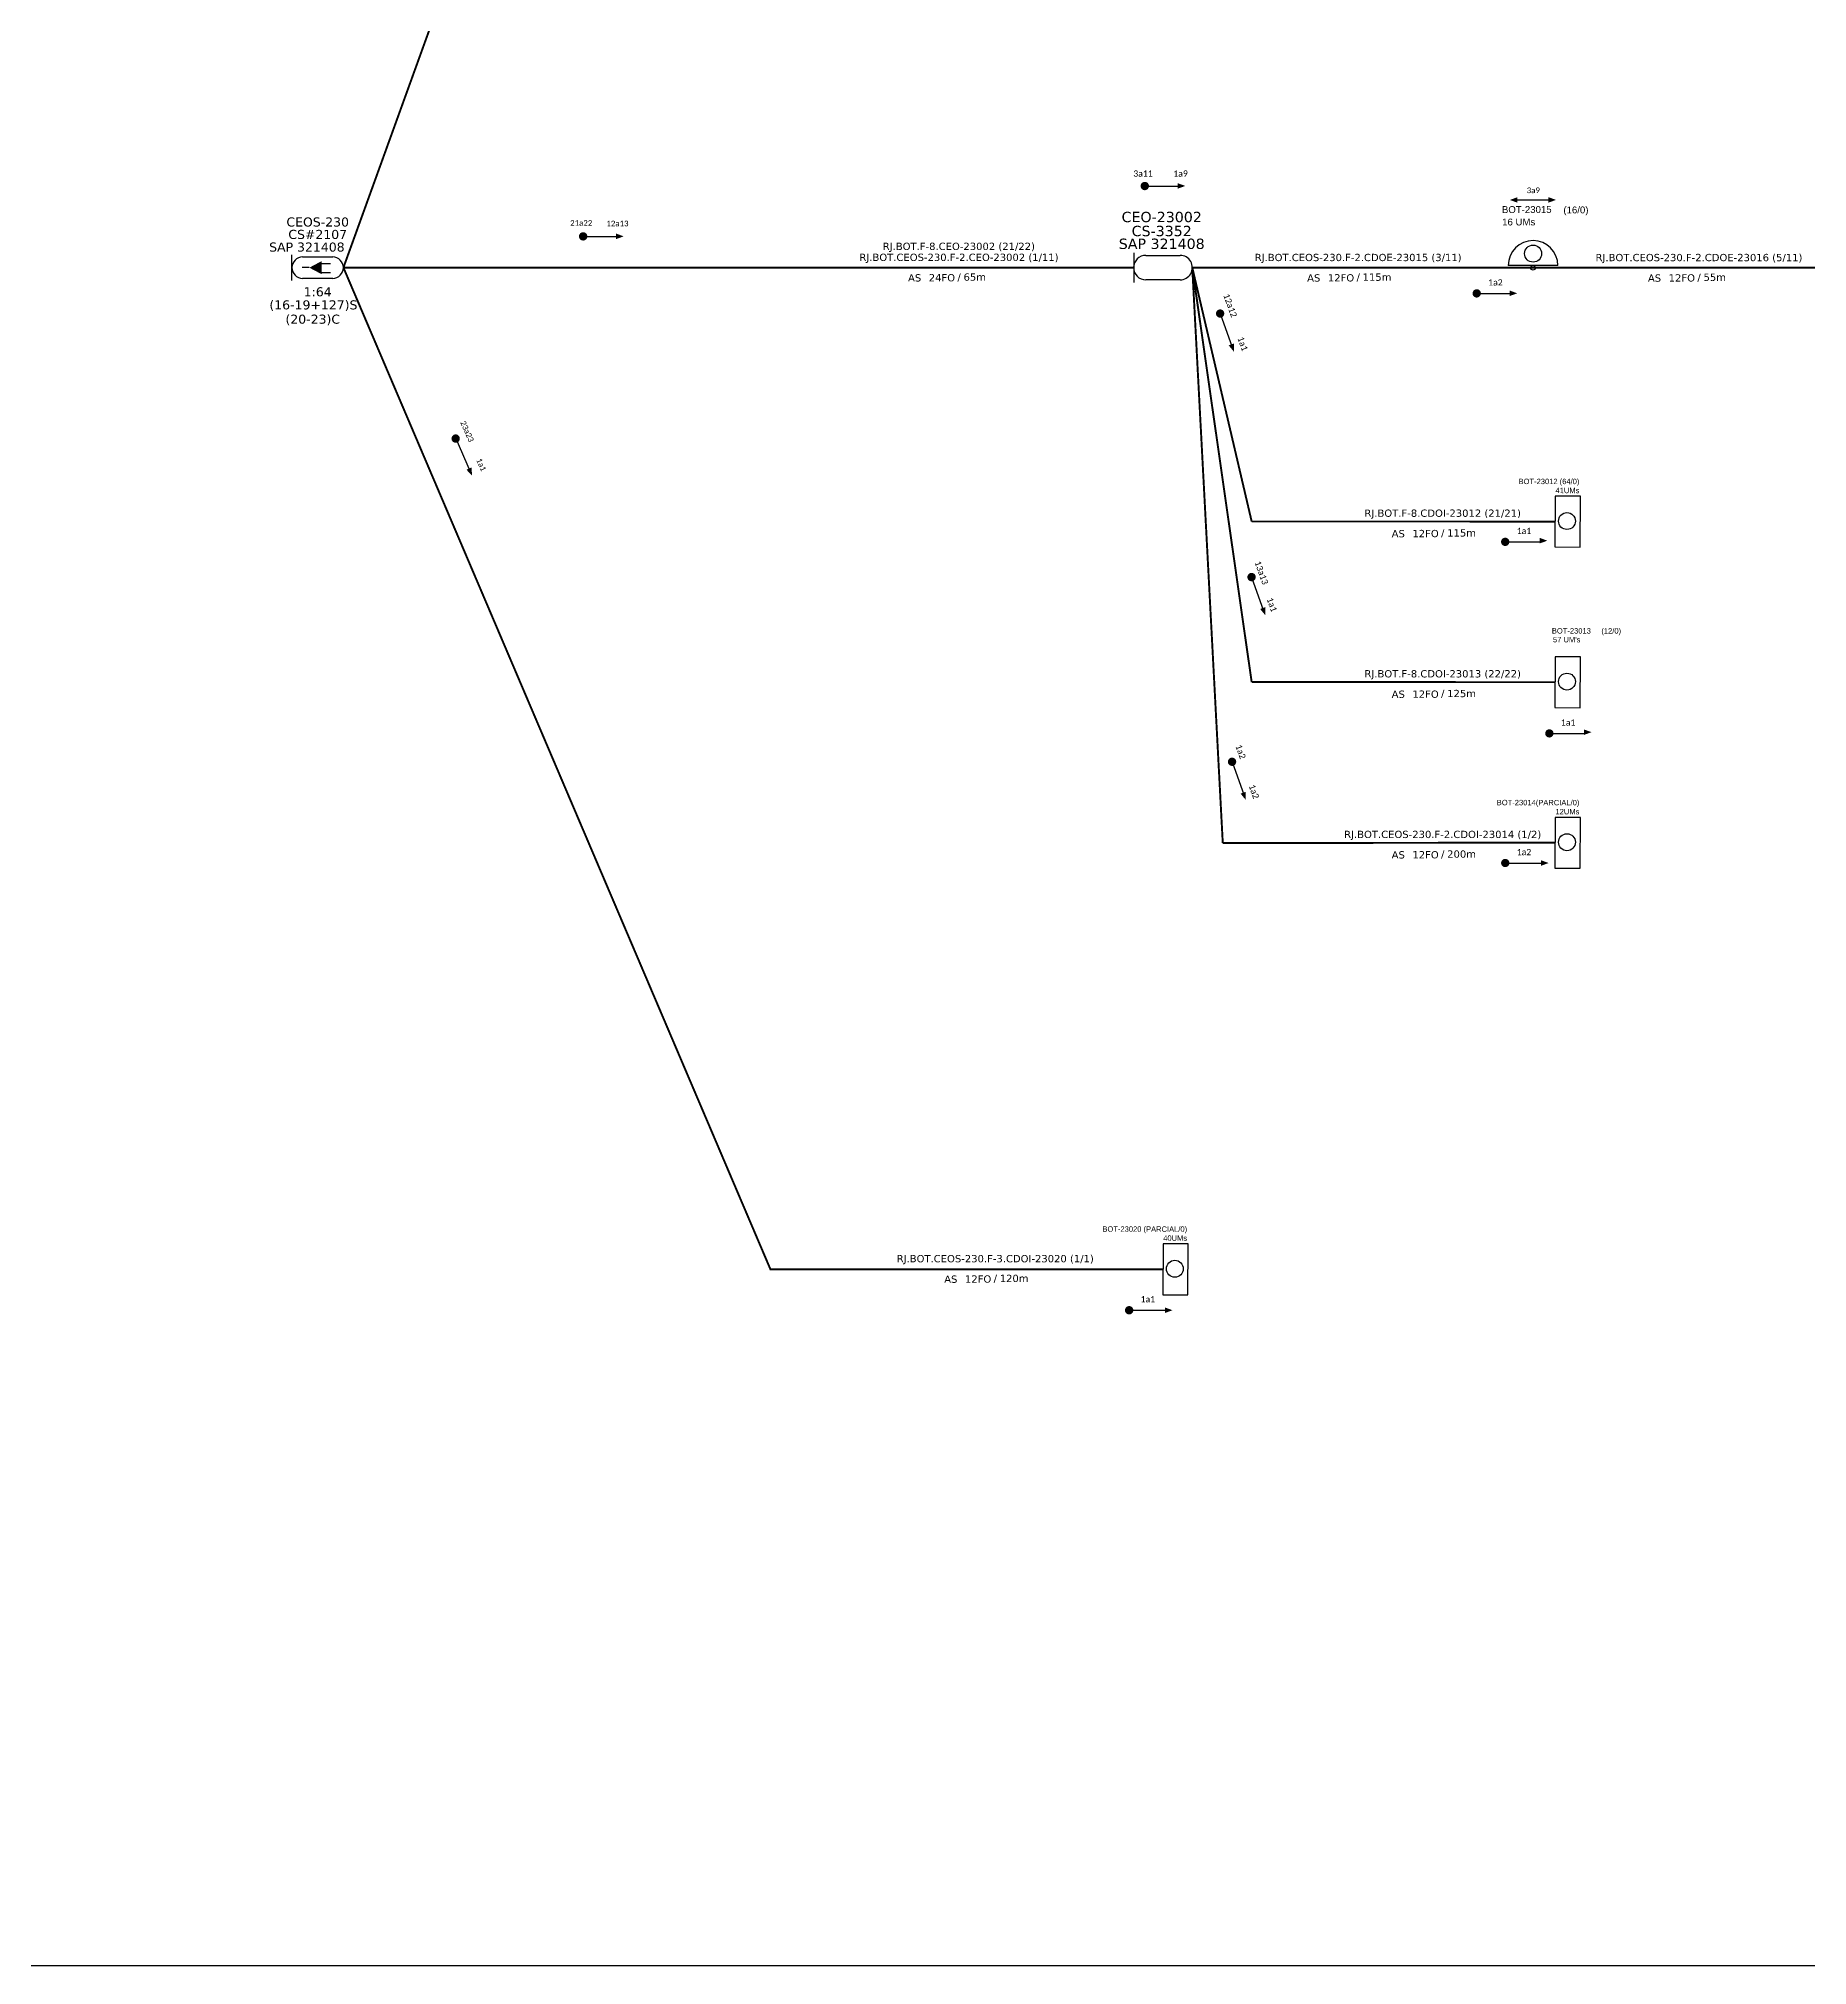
# Model space of a CAD drawing. Header units: metres. Extents: x -553 to 1164, y 1114 to 1708.
# Drawn here: x -132.5 to 112.4, y 1114.4 to 1381.1 of the extents above; entities that cross this region are included whole.
import ezdxf
from ezdxf.enums import TextEntityAlignment as Align

# ---------------------------------------------------------------- set-up
doc = ezdxf.new("R2010")
doc.units = ezdxf.units.M
for name, color, linetype, lineweight in [("20.0-LEGENDA DOS CDO'S", 1, 'Continuous', 0), ('20.2-CDO_POSTE', 1, 'Continuous', 5), ('40.1-ETIQUETAS', 1, 'Continuous', 20)]:
    doc.layers.add(name, color=color, linetype=linetype, lineweight=lineweight)
for name, color, linetype in [('20.4-CEOS', 1, 'Continuous'), ('20.5-CEO', 1, 'Continuous'), ('CAP a instalar', 1, 'Continuous'), ('Meio Fio', 7, 'Continuous'), ('SETA', 7, 'Continuous'), ('UNIFILAR', 7, 'Continuous')]:
    doc.layers.add(name, color=color, linetype=linetype)
doc.styles.add('ARIAL', font='arial.ttf')
doc.styles.add('siredit', font='verdana.ttf')
doc.styles.get("Standard").update_dxf_attribs({"font": 'arial.ttf'})
doc.linetypes.add('FENCELINE1', pattern='A,0.25,-0.1,[133,ltypeshp.shx,S=0.1,R=0,X=-0.1,Y=0],-0.1,1', length=1.45)

# ---------------------------------------------------------------- blocks, each defined once
blk = doc.blocks.new('CEOS_RP_CT_DRT')
at = {"layer": '20.4-CEOS', "color": 0}
for p, q in [((-4.54, 1.19), (-1.19, 1.19)), ((-1.19, -1.19), (-4.54, -1.19))]:
    blk.add_line(p, q, dxfattribs=at)
for points in [[(-5.73, -1.43), (-5.73, 1.44)], [(-3.79, 0), (-4.59, 0)], [(-2.47, 0.48), (-1.45, 0.48)], [(-2.47, -0.52), (-1.45, -0.52)]]:
    blk.add_lwpolyline(points, dxfattribs=at)
blk.add_lwpolyline([(-3.79, 0, 0, 1.47, 0), (-2.41, 0, 1.47, 1.47, 0)], format="xyseb", dxfattribs=at)
for centre, start, end in [((-4.54, 0), 90, 270), ((-1.19, 0), 270, 90)]:
    blk.add_arc(centre, 1.19, start, end, dxfattribs=at)
at = {"layer": '20.4-CEOS', "color": 7, "style": 'siredit'}
for tag, p in [('Nº_DA_CEOS', (-2.86, 5.6)), ('LOCAL', (-2.86, 4.24)), ('SAP', (-2.86, 2.78)), ('RACIO_SPLITAGEM', (-2.86, -1.88)), ('FIBRAS_SPLITTER', (-2.86, -3.58)), ('RESERVA_FINAIS', (-2.86, -6.39)), ('FIBRAS_TOP_C', (-2.86, -5.08))]:
    blk.add_attdef(tag, text='', height=1.01, dxfattribs=at).set_placement(p, align=Align.TOP_CENTER)
blk = doc.blocks.new('CEO_CT_DRT')
at = {"layer": '20.5-CEO', "color": 0}
for p, q in [((-1.56, 1.26), (1.8, 1.26)), ((1.8, -1.13), (-1.56, -1.13))]:
    blk.add_line(p, q, dxfattribs=at)
blk.add_lwpolyline([(-2.75, 1.51), (-2.75, -1.38)], dxfattribs=at)
for centre, start, end in [((-1.56, 0.07), 90, 270), ((1.8, 0.07), 270, 90)]:
    blk.add_arc(centre, 1.2, start, end, dxfattribs=at)
at = {"layer": '20.5-CEO', "color": 7, "style": 'siredit'}
for tag, p in [('CEO_Nº', (0.12, 5.61)), ('LOCAL', (0.12, 4.23)), ('SAP', (0.12, 2.97)), ('FIBRAS_RESERVA', (0.12, -1.94))]:
    blk.add_attdef(tag, text='', height=1.01, dxfattribs=at).set_placement(p, align=Align.TOP_CENTER)
blk = doc.blocks.new('ETIQUETA_RS5F')
at = {"layer": '40.1-ETIQUETAS', "color": 0, "style": 'siredit'}
blk.add_text('/', height=1.5, dxfattribs=at).set_placement((1.55, -1.95), align=Align.MIDDLE_RIGHT)
for tag, p in [('ETIQUETA_R_PRIMARIA', (1.18, 4.1)), ('ETIQUETA_R_SECUNDARIA', (1.18, 2.1)), ('F_ATIVAS/F_MORTAS', (1.11, -4.24))]:
    blk.add_attdef(tag, text='', height=1.5, dxfattribs=at).set_placement(p, align=Align.MIDDLE_CENTER)
for tag, p in [('TIPO_CABO', (-6.62, -2.12)), ('CAP_CABO', (0.37, -2.09))]:
    blk.add_attdef(tag, text='', height=1.5, dxfattribs=at).set_placement(p, align=Align.MIDDLE_RIGHT)
blk.add_attdef('METROS', text='', height=1.5, dxfattribs=at).set_placement((2.11, -1.95), align=Align.MIDDLE_LEFT)
for tag, p in [('FUSÃO_1', (0.82, -8.39)), ('FUSÃO_2', (0.82, -10.6)), ('FUSÃO_3', (0.82, -12.93)), ('FUSÃO_4', (0.82, -15.14)), ('FUSÃO_5', (0.82, -17.16))]:
    blk.add_attdef(tag, text='', height=1.5, dxfattribs=at).set_placement(p, align=Align.CENTER)
blk = doc.blocks.new('SAN')
at = {"layer": 'SETA'}
blk.add_lwpolyline([(-2.58, 0), (6.02, 0)], dxfattribs=at)
for points in [[(-2.1, -0.66), (-3.93, 0), (-2.1, 0.67)], [(5.33, 0.68), (7.16, 0.01), (5.33, -0.65)]]:
    blk.add_solid(points, dxfattribs=at)
blk = doc.blocks.new('CDOE-TEXTO PADRÃO')
at = {"layer": "20.0-LEGENDA DOS CDO'S", "color": 0, "style": 'ARIAL'}
for tag, p in [('CDO_N', (0.49, 7.39)), ('CORDOALHA', (0.5, 4.33)), ('SAP', (0.51, 1.67)), ('SPLITER_1', (0.59, -0.91)), ('SPLITER_2', (0.6, -3.55)), ('(XX-XX_F)S', (0.54, -8.29)), ('(XX-XX_L)S', (0.55, -10.83)), ('UMS', (0.55, -13.15))]:
    blk.add_attdef(tag, p, '', height=1.7, rotation=0.118, dxfattribs=at)
blk.add_attdef('FIBRAS_UTILIZADAS', text='', height=1.7, rotation=0.118, dxfattribs=at).set_placement((19.77, 7.43), align=Align.CENTER)

msp = doc.modelspace()

# ---------------------------------------------------------------- linework, layer by layer
at = {"color": 7}
msp.add_line((77.81, 1349.67), (70.96, 1349.67), dxfattribs=at)
for points in [[(-552.97, 1114.37), (288.03, 1114.37), (288.03, 1708.37), (-552.97, 1708.37)], [(77.42, 1310.7), (80.91, 1310.68), (80.95, 1317.72), (77.46, 1317.74)]]:
    msp.add_lwpolyline(points, close=True, dxfattribs=at)
at = {"const_width": 0.576}
for points in [[(20.36, 1360.66, 1), (20.94, 1360.66, 1)], [(-57.38, 1353.69, 1), (-56.8, 1353.69, 1)], [(66.3, 1345.8, 1), (66.88, 1345.8, 1)], [(30.98, 1343.28, 1), (31.17, 1342.74, 1)], [(-74.85, 1325.97, 1), (-74.62, 1325.44, 1)], [(70.25, 1311.41, 1), (70.82, 1311.41, 1)], [(32.63, 1281.24, 1), (32.82, 1280.7, 1)], [(70.25, 1266.96, 1), (70.82, 1266.96, 1)], [(18.19, 1205.06, 1), (18.77, 1205.06, 1)]]:
    msp.add_lwpolyline(points, format="xyb", close=True, dxfattribs=at)
at = {"color": 7, "const_width": 0.576}
for points in [[(35.33, 1306.81, 1), (35.52, 1306.26, 1)], [(76.36, 1284.9, 1), (76.93, 1284.9, 1)]]:
    msp.add_lwpolyline(points, format="xyb", close=True, dxfattribs=at)
at = {"color": 1}
msp.add_lwpolyline([(77.42, 1288.47), (80.91, 1288.45), (80.95, 1295.49), (77.46, 1295.51)], close=True, dxfattribs=at)
at = {"color": 252}
msp.add_lwpolyline([(77.42, 1266.25), (80.91, 1266.23), (80.95, 1273.26), (77.46, 1273.28)], close=True, dxfattribs=at)
at = {"color": 7, "linetype": 'Continuous'}
msp.add_lwpolyline([(23.14, 1207.21), (26.62, 1207.19), (26.66, 1214.23), (23.18, 1214.25)], close=True, dxfattribs=at)
at = {"color": 7}
for centre, radius in [((74.39, 1351.3), 1.18), ((74.39, 1349.35), 0.317)]:
    msp.add_circle(centre, radius, dxfattribs=at)
msp.add_arc((74.39, 1349.67), 3.43, 0, 180, dxfattribs=at)
at = {"layer": 'CAP a instalar', "color": 7, "linetype": 'FENCELINE1', "ltscale": 7, "const_width": 0.269}
for points in [[(-90.27, 1349.37), (-31.17, 1512.86)], [(-90.27, 1349.37), (19.1, 1349.37)], [(27.22, 1349.37), (35.44, 1314.23)], [(27.22, 1349.37), (74.39, 1349.35)], [(74.39, 1349.35), (121.52, 1349.34)], [(35.44, 1314.23), (77.44, 1314.22)]]:
    msp.add_lwpolyline(points, dxfattribs=at)
at = {"layer": 'CAP a instalar', "color": 7, "linetype": 'Continuous', "ltscale": 7, "const_width": 0.269}
for points in [[(-90.27, 1349.37), (-31.17, 1210.73), (-25.82, 1210.74)], [(-25.82, 1210.74), (23.16, 1210.73)]]:
    msp.add_lwpolyline(points, dxfattribs=at)
at = {"layer": 'CAP a instalar', "color": 1, "linetype": 'FENCELINE1', "ltscale": 7, "const_width": 0.269}
for points in [[(27.22, 1349.37), (35.44, 1292)], [(35.44, 1292), (77.44, 1291.99)]]:
    msp.add_lwpolyline(points, dxfattribs=at)
at = {"layer": 'CAP a instalar', "color": 252, "linetype": 'FENCELINE1', "ltscale": 7, "const_width": 0.269}
for points in [[(27.22, 1349.37), (31.44, 1269.73)], [(31.44, 1269.73), (77.44, 1269.77)]]:
    msp.add_lwpolyline(points, dxfattribs=at)
at = {"layer": 'Meio Fio', "color": 7}
msp.add_circle((79.08, 1314.29), 1.17, dxfattribs=at)
at = {"layer": 'Meio Fio', "color": 1}
msp.add_circle((79.08, 1292.06), 1.17, dxfattribs=at)
at = {"layer": 'Meio Fio', "color": 252}
msp.add_circle((79.08, 1269.83), 1.17, dxfattribs=at)
at = {"layer": 'Meio Fio', "color": 7, "linetype": 'Continuous'}
msp.add_circle((24.8, 1210.8), 1.17, dxfattribs=at)
at = {"layer": 'SETA'}
for points in [[(20.65, 1360.66), (25.6, 1360.66)], [(-57.09, 1353.69), (-52.14, 1353.69)], [(66.59, 1345.8), (71.54, 1345.8)], [(31.08, 1343.01), (32.75, 1338.35)], [(-74.73, 1325.7), (-72.73, 1321.17)], [(70.54, 1311.41), (75.49, 1311.41)], [(32.72, 1280.97), (34.39, 1276.31)], [(70.54, 1266.96), (75.49, 1266.96)], [(18.48, 1205.06), (23.43, 1205.06)]]:
    msp.add_lwpolyline(points, dxfattribs=at)
at = {"layer": 'SETA', "color": 7}
for points in [[(35.42, 1306.53), (37.1, 1301.87)], [(76.65, 1284.9), (81.6, 1284.9)]]:
    msp.add_lwpolyline(points, dxfattribs=at)
at = {"layer": 'SETA'}
for points in [[(25.2, 1361.05), (26.26, 1360.67), (25.2, 1360.29)], [(-52.53, 1354.08), (-51.48, 1353.69), (-52.53, 1353.31)], [(71.14, 1346.2), (72.2, 1345.81), (71.14, 1345.43)], [(32.98, 1338.86), (32.98, 1337.73), (32.26, 1338.6)], [(-72.54, 1321.7), (-72.46, 1320.57), (-73.24, 1321.39)], [(75.31, 1311.96), (76.36, 1311.57), (75.31, 1311.19)], [(34.63, 1276.82), (34.62, 1275.69), (33.91, 1276.56)], [(75.49, 1267.34), (76.54, 1266.96), (75.49, 1266.57)], [(23.43, 1205.45), (24.49, 1205.06), (23.43, 1204.68)]]:
    msp.add_solid(points, dxfattribs=at)
at = {"layer": 'SETA', "color": 7}
for points in [[(37.33, 1302.38), (37.32, 1301.26), (36.61, 1302.12)], [(81.42, 1285.45), (82.47, 1285.07), (81.42, 1284.68)]]:
    msp.add_solid(points, dxfattribs=at)

# ---------------------------------------------------------------- block references
at = {"layer": '20.2-CDO_POSTE', "color": 7}
ref = msp.add_blockref('CDOE-TEXTO PADRÃO', (74.16, 1350.54), dxfattribs=dict(at, xscale=0.5598720016479491, yscale=0.5598720016479491, zscale=0.5598720016479491))
ref.add_attrib('CDO_N', 'BOT-23015', (70.08, 1356.92), dxfattribs={"layer": "20.0-LEGENDA DOS CDO'S", "color": 0, "height": 0.952, "rotation": 0.118, "style": 'ARIAL'})
ref.add_attrib('CORDOALHA', '16 UMs', (70.11, 1355.2), dxfattribs={"layer": "20.0-LEGENDA DOS CDO'S", "color": 0, "height": 0.952, "rotation": 0.118, "style": 'ARIAL'})
ref.add_attrib('FIBRAS_UTILIZADAS', '       (16/0)', dxfattribs={"layer": "20.0-LEGENDA DOS CDO'S", "color": 0, "height": 0.9517, "rotation": 0.118, "style": 'ARIAL'}).set_placement((79.03, 1356.87), align=Align.CENTER)
at = {"layer": '20.4-CEOS', "color": 7}
ref = msp.add_blockref('CEOS_RP_CT_DRT', (-90.27, 1349.36), dxfattribs=dict(at, xscale=1.245119499206543, yscale=1.245119499206543, zscale=1.245119496191999))
ref.add_attrib('Nº_DA_CEOS', 'CEOS-230', dxfattribs={"color": 7, "height": 1.257, "style": 'siredit'}).set_placement((-93.83, 1356.31), align=Align.TOP_CENTER)
ref.add_attrib('LOCAL', 'CS#2107', dxfattribs={"color": 7, "height": 1.257, "style": 'siredit'}).set_placement((-93.83, 1354.59), align=Align.TOP_CENTER)
ref.add_attrib('SAP', '   SAP 321408', dxfattribs={"color": 7, "height": 1.2572, "style": 'siredit'}).set_placement((-96.15, 1352.84), align=Align.TOP_CENTER)
ref.add_attrib('RACIO_SPLITAGEM', '1:64', dxfattribs={"color": 7, "height": 1.257, "style": 'siredit'}).set_placement((-93.83, 1346.65), align=Align.TOP_CENTER)
ref.add_attrib('FIBRAS_SPLITTER', '    (16-19+127)S', dxfattribs={"color": 7, "height": 1.2572, "style": 'siredit'}).set_placement((-95.52, 1344.84), align=Align.TOP_CENTER)
ref.add_attrib('FIBRAS_TOP_C', '    (20-23)C', dxfattribs={"color": 7, "height": 1.2572, "style": 'siredit'}).set_placement((-95.61, 1342.86), align=Align.TOP_CENTER)
at = {"layer": '20.4-CEOS', "color": 5}
ref = msp.add_blockref('CEO_CT_DRT', (22.99, 1349.27), dxfattribs=dict(at, xscale=1.411199999999998, yscale=1.411199999999998, zscale=1.411199999999998, rotation=359.9999964697354))
ref.add_attrib('CEO_Nº', 'CEO-23002', dxfattribs={"layer": '20.5-CEO', "color": 5, "height": 1.431, "rotation": 360, "style": 'siredit'}).set_placement((22.99, 1357.09), align=Align.TOP_CENTER)
ref.add_attrib('LOCAL', 'CS-3352', dxfattribs={"layer": '20.5-CEO', "color": 5, "height": 1.431, "rotation": 360, "style": 'siredit'}).set_placement((22.99, 1355.15), align=Align.TOP_CENTER)
ref.add_attrib('SAP', 'SAP 321408', dxfattribs={"layer": '20.5-CEO', "color": 5, "height": 1.431, "rotation": 360, "style": 'siredit'}).set_placement((22.99, 1353.38), align=Align.TOP_CENTER)
at = {"layer": '40.1-ETIQUETAS', "color": 7}
ref = msp.add_blockref('ETIQUETA_RS5F', (-5.86, 1349.37), dxfattribs=dict(at, xscale=0.6718463913598677, yscale=0.6718463913598677, zscale=0.6718463913598677))
ref.add_attrib('ETIQUETA_R_PRIMARIA', 'RJ.BOT.F-8.CEO-23002 (21/22)', dxfattribs={"color": 0, "height": 1.0078, "style": 'siredit'}).set_placement((-5.09, 1352.31), align=Align.MIDDLE_CENTER)
ref.add_attrib('ETIQUETA_R_SECUNDARIA', 'RJ.BOT.CEOS-230.F-2.CEO-23002 (1/11)', dxfattribs={"color": 0, "height": 1.0078, "style": 'siredit'}).set_placement((-5.07, 1350.79), align=Align.MIDDLE_CENTER)
ref.add_attrib('TIPO_CABO', 'AS', dxfattribs={"color": 0, "height": 1.008, "style": 'siredit'}).set_placement((-10.3, 1347.95), align=Align.MIDDLE_RIGHT)
ref.add_attrib('CAP_CABO', '24FO', dxfattribs={"color": 0, "height": 1.008, "style": 'siredit'}).set_placement((-5.61, 1347.97), align=Align.MIDDLE_RIGHT)
ref.add_attrib('METROS', '65m', dxfattribs={"color": 0, "height": 1.008, "style": 'siredit'}).set_placement((-4.44, 1348.06), align=Align.MIDDLE_LEFT)
ref = msp.add_blockref('ETIQUETA_RS5F', (49.38, 1349.36), dxfattribs=dict(at, xscale=0.6718463913598677, yscale=0.6718463913598677, zscale=0.6718463913598677))
ref.add_attrib('ETIQUETA_R_SECUNDARIA', 'RJ.BOT.CEOS-230.F-2.CDOE-23015 (3/11)', dxfattribs={"color": 0, "height": 1.0078, "style": 'siredit'}).set_placement((50.18, 1350.77), align=Align.MIDDLE_CENTER)
ref.add_attrib('TIPO_CABO', 'AS', dxfattribs={"color": 0, "height": 1.008, "style": 'siredit'}).set_placement((44.94, 1347.94), align=Align.MIDDLE_RIGHT)
ref.add_attrib('CAP_CABO', '12FO', dxfattribs={"color": 0, "height": 1.008, "style": 'siredit'}).set_placement((49.63, 1347.95), align=Align.MIDDLE_RIGHT)
ref.add_attrib('METROS', '115m', dxfattribs={"color": 0, "height": 1.008, "style": 'siredit'}).set_placement((50.8, 1348.05), align=Align.MIDDLE_LEFT)
ref = msp.add_blockref('ETIQUETA_RS5F', (96.56, 1349.34), dxfattribs=dict(at, xscale=0.6718463913598677, yscale=0.6718463913598677, zscale=0.6718463913598677))
ref.add_attrib('ETIQUETA_R_SECUNDARIA', 'RJ.BOT.CEOS-230.F-2.CDOE-23016 (5/11)', dxfattribs={"color": 0, "height": 1.0078, "style": 'siredit'}).set_placement((97.35, 1350.76), align=Align.MIDDLE_CENTER)
ref.add_attrib('TIPO_CABO', 'AS', dxfattribs={"color": 0, "height": 1.008, "style": 'siredit'}).set_placement((92.11, 1347.92), align=Align.MIDDLE_RIGHT)
ref.add_attrib('CAP_CABO', '12FO', dxfattribs={"color": 0, "height": 1.008, "style": 'siredit'}).set_placement((96.8, 1347.94), align=Align.MIDDLE_RIGHT)
ref.add_attrib('METROS', '55m', dxfattribs={"color": 0, "height": 1.008, "style": 'siredit'}).set_placement((97.98, 1348.03), align=Align.MIDDLE_LEFT)
ref = msp.add_blockref('ETIQUETA_RS5F', (61.08, 1313.96), dxfattribs=dict(at, xscale=0.6718463913598677, yscale=0.6718463913598677, zscale=0.6718463913598677))
ref.add_attrib('ETIQUETA_R_SECUNDARIA', 'RJ.BOT.F-8.CDOI-23012 (21/21)', dxfattribs={"color": 0, "height": 1.0078, "style": 'siredit'}).set_placement((61.88, 1315.38), align=Align.MIDDLE_CENTER)
ref.add_attrib('TIPO_CABO', 'AS', dxfattribs={"color": 0, "height": 1.008, "style": 'siredit'}).set_placement((56.64, 1312.54), align=Align.MIDDLE_RIGHT)
ref.add_attrib('CAP_CABO', '12FO', dxfattribs={"color": 0, "height": 1.008, "style": 'siredit'}).set_placement((61.33, 1312.56), align=Align.MIDDLE_RIGHT)
ref.add_attrib('METROS', '115m', dxfattribs={"color": 0, "height": 1.008, "style": 'siredit'}).set_placement((62.5, 1312.65), align=Align.MIDDLE_LEFT)
at = {"layer": '40.1-ETIQUETAS', "color": 1}
ref = msp.add_blockref('ETIQUETA_RS5F', (61.08, 1291.74), dxfattribs=dict(at, xscale=0.6718463913598677, yscale=0.6718463913598677, zscale=0.6718463913598677))
ref.add_attrib('ETIQUETA_R_SECUNDARIA', 'RJ.BOT.F-8.CDOI-23013 (22/22)', dxfattribs={"color": 0, "height": 1.0078, "style": 'siredit'}).set_placement((61.88, 1293.15), align=Align.MIDDLE_CENTER)
ref.add_attrib('TIPO_CABO', 'AS', dxfattribs={"color": 0, "height": 1.008, "style": 'siredit'}).set_placement((56.64, 1290.32), align=Align.MIDDLE_RIGHT)
ref.add_attrib('CAP_CABO', '12FO', dxfattribs={"color": 0, "height": 1.008, "style": 'siredit'}).set_placement((61.33, 1290.33), align=Align.MIDDLE_RIGHT)
ref.add_attrib('METROS', '125m', dxfattribs={"color": 0, "height": 1.008, "style": 'siredit'}).set_placement((62.5, 1290.42), align=Align.MIDDLE_LEFT)
at = {"layer": '40.1-ETIQUETAS', "color": 252}
ref = msp.add_blockref('ETIQUETA_RS5F', (61.08, 1269.51), dxfattribs=dict(at, xscale=0.6718463913598677, yscale=0.6718463913598677, zscale=0.6718463913598677))
ref.add_attrib('ETIQUETA_R_SECUNDARIA', 'RJ.BOT.CEOS-230.F-2.CDOI-23014 (1/2)', dxfattribs={"color": 0, "height": 1.0078, "style": 'siredit'}).set_placement((61.88, 1270.92), align=Align.MIDDLE_CENTER)
ref.add_attrib('TIPO_CABO', 'AS', dxfattribs={"color": 0, "height": 1.008, "style": 'siredit'}).set_placement((56.64, 1268.09), align=Align.MIDDLE_RIGHT)
ref.add_attrib('CAP_CABO', '12FO', dxfattribs={"color": 0, "height": 1.008, "style": 'siredit'}).set_placement((61.33, 1268.1), align=Align.MIDDLE_RIGHT)
ref.add_attrib('METROS', '200m', dxfattribs={"color": 0, "height": 1.008, "style": 'siredit'}).set_placement((62.5, 1268.2), align=Align.MIDDLE_LEFT)
at = {"layer": '40.1-ETIQUETAS', "color": 7, "linetype": 'Continuous'}
ref = msp.add_blockref('ETIQUETA_RS5F', (-0.85, 1210.79), dxfattribs=dict(at, xscale=0.6718463913598677, yscale=0.6718463913598677, zscale=0.6718463913598677))
ref.add_attrib('ETIQUETA_R_SECUNDARIA', 'RJ.BOT.CEOS-230.F-3.CDOI-23020 (1/1)', dxfattribs={"color": 0, "height": 1.0078, "style": 'siredit'}).set_placement((-0.05, 1212.2), align=Align.MIDDLE_CENTER)
ref.add_attrib('TIPO_CABO', 'AS', dxfattribs={"color": 0, "height": 1.008, "style": 'siredit'}).set_placement((-5.29, 1209.36), align=Align.MIDDLE_RIGHT)
ref.add_attrib('CAP_CABO', '12FO', dxfattribs={"color": 0, "height": 1.008, "style": 'siredit'}).set_placement((-0.6, 1209.38), align=Align.MIDDLE_RIGHT)
ref.add_attrib('METROS', '120m', dxfattribs={"color": 0, "height": 1.008, "style": 'siredit'}).set_placement((0.57, 1209.47), align=Align.MIDDLE_LEFT)
at = {"layer": 'UNIFILAR', "color": 5, "lineweight": -3, "xscale": 0.576, "yscale": 0.576, "zscale": 0.576}
msp.add_blockref('SAN', (73.44, 1358.73), dxfattribs=at)

# ---------------------------------------------------------------- texts
at = {"width": 14.6067, "attachment_point": 5}
for s, insert, char_height in [('\\C7;\\fCalibri|b0|i0|c0|p34;3a11\\P', (20.4, 1362.38), 0.864), ('\\C7;\\fCalibri|b0|i0|c0|p34;1a9', (25.6, 1362.38), 0.864), ('\\C7;\\fCalibri|b0|i0|c0|p34;3a9', (74.42, 1360.06), 0.7834), ('\\C7;\\fCalibri|b0|i0|c0|p34;21a22', (-57.36, 1355.54), 0.7834), ('\\C7;\\fCalibri|b0|i0|c0|p34;12a13', (-52.34, 1355.47), 0.7834), ('\\C7;\\fCalibri|b0|i0|c0|p34;1a2', (69.18, 1347.32), 0.864), ('\\C7;\\fCalibri|b0|i0|c0|p34;1a1', (73.13, 1312.92), 0.864), ('\\C7;\\fCalibri|b0|i0|c0|p34;1a2', (73.13, 1268.47), 0.864), ('\\C7;\\fCalibri|b0|i0|c0|p34;1a1', (21.07, 1206.58), 0.864)]:
    msp.add_mtext(s, dxfattribs=dict(at, insert=insert, char_height=char_height))
for s, insert, char_height, rotation in [('\\C7;\\fCalibri|b0|i0|c0|p34;12a12', (32.47, 1344.12), 0.864, 289.7143), ('\\C7;\\fCalibri|b0|i0|c0|p34;1a1', (34.2, 1338.82), 0.864, 289.7143), ('{\\fCalibri|b0|i0|c0|p34;\\C7;23a23}', (-73.15, 1326.7), 0.7834, 293.7992), ('{\\fCalibri|b0|i0|c0|p34;\\C7;1a1}', (-71.19, 1322.08), 0.7834, 293.7992), ('\\C7;\\fCalibri|b0|i0|c0|p34;1a2', (33.92, 1282.36), 0.864, 289.7143), ('\\C7;\\fCalibri|b0|i0|c0|p34;1a2', (35.76, 1276.84), 0.864, 289.7143)]:
    msp.add_mtext(s, dxfattribs=dict(at, insert=insert, char_height=char_height, rotation=rotation))
at = {"color": 7, "insert": (80.8, 1320.14), "char_height": 0.7478, "width": 12.1342, "attachment_point": 3, "rotation": 359.9363, "style": 'ARIAL'}
msp.add_mtext('BOT-23012 (64/0)\\P41UMs', dxfattribs=at)
at = {"color": 1, "char_height": 0.864, "width": 14.6067, "attachment_point": 5, "rotation": 289.7143}
for s, insert in [('\\C7;\\fCalibri|b0|i0|c0|p34;13a13', (36.8, 1307.13)), ('\\C7;\\fCalibri|b0|i0|c0|p34;1a1', (38.24, 1302.71))]:
    msp.add_mtext(s, dxfattribs=dict(at, insert=insert))
at = {"color": 1, "width": 12.7817, "attachment_point": 3, "rotation": 359.9363, "style": 'ARIAL'}
for s, insert, char_height in [('BOT-23013     (12/0)', (86.57, 1299.46), 0.7478), ("57 UM's", (80.94, 1298.25), 0.748)]:
    msp.add_mtext(s, dxfattribs=dict(at, insert=insert, char_height=char_height))
at = {"color": 1, "insert": (79.24, 1286.41), "char_height": 0.864, "width": 14.6067, "attachment_point": 5}
msp.add_mtext('\\C7;\\fCalibri|b0|i0|c0|p34;1a1', dxfattribs=at)
at = {"color": 252, "insert": (80.8, 1275.69), "char_height": 0.7478, "width": 12.1342, "attachment_point": 3, "rotation": 359.9363, "style": 'ARIAL'}
msp.add_mtext('BOT-23014(PARCIAL/0)\\P12UMs', dxfattribs=at)
at = {"color": 7, "linetype": 'Continuous', "insert": (26.51, 1216.66), "char_height": 0.7478, "width": 12.1342, "attachment_point": 3, "rotation": 359.9363, "style": 'ARIAL'}
msp.add_mtext('BOT-23020 (PARCIAL/0)\\P40UMs', dxfattribs=at)

doc.saveas('drawing.dxf')
